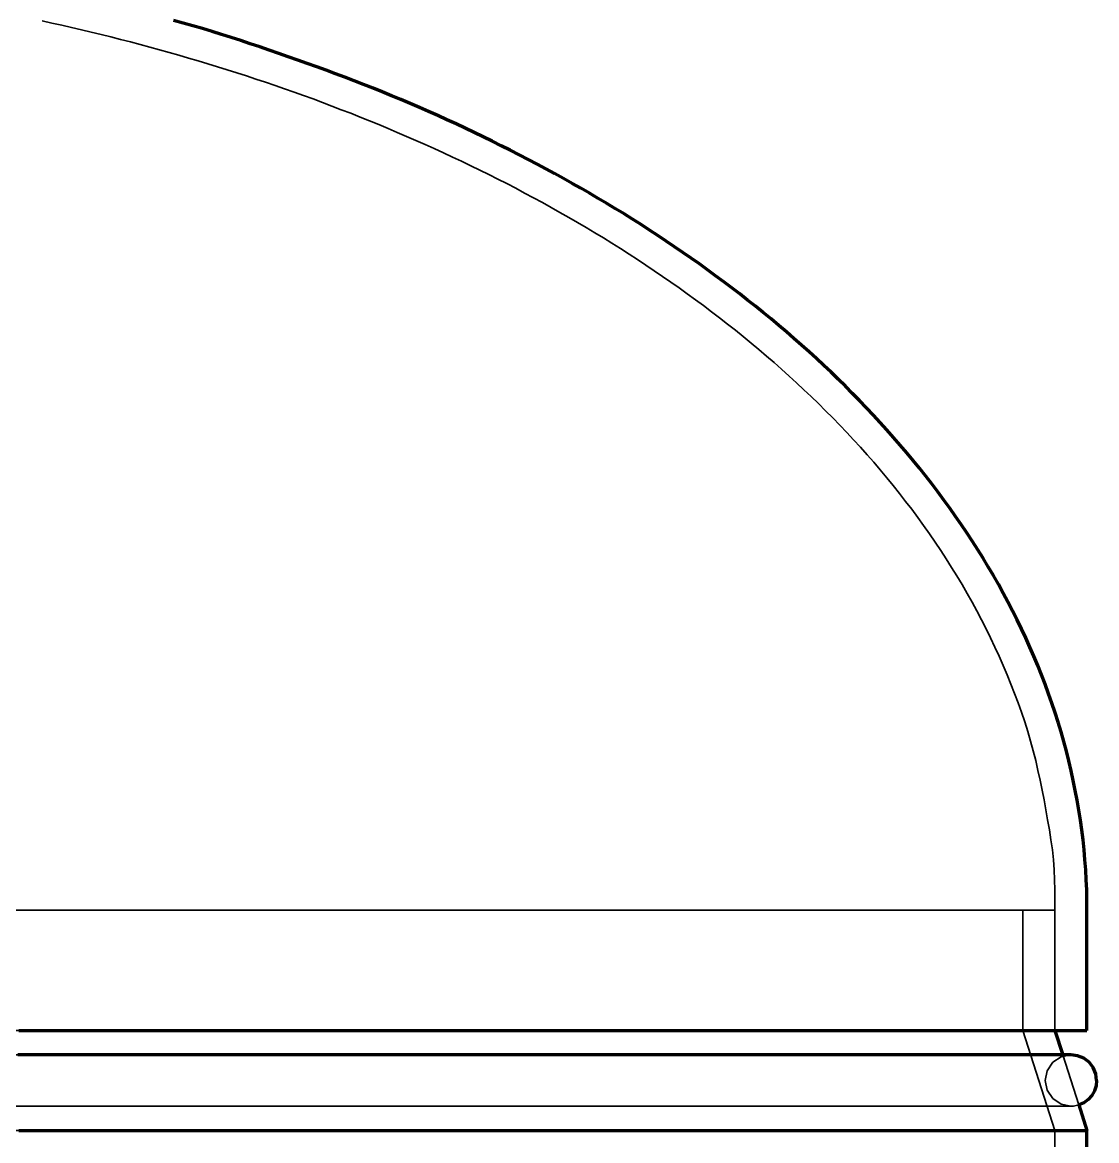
# Model space of a CAD drawing. Header units: millimetres. Extents: x 0 to 2382, y 0 to 420.
# Drawn here: x 328.62 to 355.39, y 311.36 to 339.25 of the extents above; entities that cross this region are included whole.
import ezdxf

# ---------------------------------------------------------------- set-up
doc = ezdxf.new("R2010")
doc.units = ezdxf.units.MM
doc.linetypes.add('IRAM-E-TRAZOS', pattern=[5, 4, -1])
doc.layers.add('01-VISIBLE', color=7, linetype='CONTINUOUS', lineweight=70)
doc.layers.add('02-OCULTA', color=4, linetype='IRAM-E-TRAZOS', lineweight=35)

msp = doc.modelspace()

# ---------------------------------------------------------------- linework, layer by layer
at = {"layer": '01-VISIBLE'}
for p, q in [((355.153, 314.114), (355.153, 317.114)), ((354.353, 314.114), (354.549, 313.504)), ((354.948, 312.255), (355.153, 311.614)), ((355.153, 311.114), (355.153, 311.614))]:
    msp.add_line(p, q, dxfattribs=at)
for points in [[(355.153, 317.114), (355.152, 317.365), (355.146, 317.615), (355.136, 317.865), (355.121, 318.115), (355.103, 318.365), (355.081, 318.614), (355.054, 318.863), (355.024, 319.111), (354.989, 319.359), (354.951, 319.606), (354.909, 319.853), (354.862, 320.099), (354.812, 320.344), (354.758, 320.589), (354.701, 320.832), (354.639, 321.075), (354.574, 321.317), (354.506, 321.557), (354.433, 321.797), (354.357, 322.035), (354.278, 322.273), (354.195, 322.509), (354.108, 322.744), (354.019, 322.977), (353.926, 323.21), (353.829, 323.441), (353.729, 323.67), (353.626, 323.898), (353.52, 324.125), (353.411, 324.35), (353.299, 324.574), (353.184, 324.796), (353.066, 325.017), (352.945, 325.236), (352.821, 325.453), (352.694, 325.669), (352.565, 325.884), (352.433, 326.096), (352.298, 326.307), (352.161, 326.517), (352.021, 326.724), (351.879, 326.93), (351.735, 327.135), (351.588, 327.337), (351.439, 327.538), (351.288, 327.738), (351.134, 327.935), (350.978, 328.131), (350.82, 328.325), (350.66, 328.518), (350.498, 328.709), (350.334, 328.898), (350.168, 329.085), (350, 329.271), (349.831, 329.455), (349.659, 329.637), (349.486, 329.817), (349.31, 329.996), (349.134, 330.173), (348.955, 330.349), (348.775, 330.522), (348.593, 330.694), (348.41, 330.865), (348.225, 331.034), (348.039, 331.201), (347.851, 331.366), (347.662, 331.53), (347.471, 331.692), (347.279, 331.852), (347.085, 332.011), (346.891, 332.169), (346.695, 332.324), (346.497, 332.478), (346.299, 332.631), (346.099, 332.781), (345.898, 332.931), (345.696, 333.078), (345.493, 333.225), (345.289, 333.369), (345.083, 333.512), (344.877, 333.654), (344.669, 333.793), (344.461, 333.932), (344.251, 334.069), (344.041, 334.204), (343.829, 334.338), (343.617, 334.471), (343.404, 334.601), (343.189, 334.731), (342.974, 334.859), (342.758, 334.985), (342.542, 335.11), (342.324, 335.234), (342.105, 335.356), (341.886, 335.477), (341.666, 335.596), (341.446, 335.714), (341.224, 335.831), (341.002, 335.946), (340.779, 336.06), (340.555, 336.172), (340.331, 336.284), (340.106, 336.393), (339.881, 336.502), (339.654, 336.609), (339.428, 336.715), (339.2, 336.819), (338.972, 336.922), (338.743, 337.024), (338.514, 337.124), (338.284, 337.223), (338.054, 337.321), (337.823, 337.417), (337.591, 337.512), (337.359, 337.605), (337.126, 337.697), (336.893, 337.788), (336.659, 337.878), (336.425, 337.966), (336.19, 338.053), (335.955, 338.139), (335.72, 338.224), (335.484, 338.308), (335.248, 338.391), (335.011, 338.473), (334.775, 338.554), (334.537, 338.634), (334.3, 338.714), (334.062, 338.792), (333.824, 338.869), (333.586, 338.945), (333.347, 339.019), (333.107, 339.091), (332.867, 339.161), (332.626, 339.23), (332.385, 339.296)], [(328.536, 314.114), (328.787, 314.114), (329.038, 314.114), (329.289, 314.114), (329.54, 314.114), (329.791, 314.114), (330.042, 314.114), (330.293, 314.114), (330.544, 314.114), (330.796, 314.114), (331.047, 314.114), (331.298, 314.114), (331.549, 314.114), (331.8, 314.114), (332.051, 314.114), (332.302, 314.114), (332.553, 314.114), (332.804, 314.114), (333.056, 314.114), (333.307, 314.114), (333.558, 314.114), (333.809, 314.114), (334.06, 314.114), (334.311, 314.114), (334.562, 314.114), (334.813, 314.114), (335.064, 314.114), (335.316, 314.114), (335.567, 314.114), (335.818, 314.114), (336.069, 314.114), (336.32, 314.114), (336.571, 314.114), (336.822, 314.114), (337.073, 314.114), (337.324, 314.114), (337.576, 314.114), (337.827, 314.114), (338.078, 314.114), (338.329, 314.114), (338.58, 314.114), (338.831, 314.114), (339.082, 314.114), (339.333, 314.114), (339.584, 314.114), (339.836, 314.114), (340.087, 314.114), (340.338, 314.114), (340.589, 314.114), (340.84, 314.114), (341.091, 314.114), (341.342, 314.114), (341.593, 314.114), (341.844, 314.114), (342.096, 314.114), (342.347, 314.114), (342.598, 314.114), (342.849, 314.114), (343.1, 314.114), (343.351, 314.114), (343.602, 314.114), (343.853, 314.114), (344.104, 314.114), (344.356, 314.114), (344.607, 314.114), (344.858, 314.114), (345.109, 314.114), (345.36, 314.114), (345.611, 314.114), (345.862, 314.114), (346.113, 314.114), (346.364, 314.114), (346.616, 314.114), (346.867, 314.114), (347.118, 314.114), (347.369, 314.114), (347.62, 314.114), (347.871, 314.114), (348.122, 314.114), (348.373, 314.114), (348.624, 314.114), (348.876, 314.114), (349.127, 314.114), (349.378, 314.114), (349.629, 314.114), (349.88, 314.114), (350.131, 314.114), (350.382, 314.114), (350.633, 314.114), (350.884, 314.114), (351.136, 314.114), (351.387, 314.114), (351.638, 314.114), (351.889, 314.114), (352.14, 314.114), (352.391, 314.114), (352.642, 314.114), (352.893, 314.114), (353.144, 314.114), (353.396, 314.114), (353.647, 314.114), (353.898, 314.114), (354.149, 314.114), (354.4, 314.114), (354.651, 314.114), (354.902, 314.114), (355.153, 314.114)], [(354.753, 313.504), (354.503, 313.504), (354.253, 313.504), (354.003, 313.504), (353.753, 313.504), (353.503, 313.504), (353.253, 313.504), (353.003, 313.504), (352.753, 313.504), (352.503, 313.504), (352.253, 313.504), (352.003, 313.504), (351.753, 313.504), (351.503, 313.504), (351.253, 313.504), (351.003, 313.504), (350.753, 313.504), (350.503, 313.504), (350.253, 313.504), (350.003, 313.504), (349.753, 313.504), (349.503, 313.504), (349.253, 313.504), (349.003, 313.504), (348.753, 313.504), (348.503, 313.504), (348.253, 313.504), (348.003, 313.504), (347.753, 313.504), (347.503, 313.504), (347.253, 313.504), (347.003, 313.504), (346.753, 313.504), (346.503, 313.504), (346.253, 313.504), (346.003, 313.504), (345.753, 313.504), (345.503, 313.504), (345.253, 313.504), (345.003, 313.504), (344.753, 313.504), (344.503, 313.504), (344.253, 313.504), (344.003, 313.504), (343.753, 313.504), (343.503, 313.504), (343.253, 313.504), (343.003, 313.504), (342.753, 313.504), (342.503, 313.504), (342.253, 313.504), (342.003, 313.504), (341.753, 313.504), (341.503, 313.504), (341.253, 313.504), (341.003, 313.504), (340.753, 313.504), (340.503, 313.504), (340.253, 313.504), (340.003, 313.504), (339.753, 313.504), (339.503, 313.504), (339.253, 313.504), (339.003, 313.504), (338.753, 313.504), (338.503, 313.504), (338.253, 313.504), (338.003, 313.504), (337.753, 313.504), (337.503, 313.504), (337.253, 313.504), (337.003, 313.504), (336.753, 313.504), (336.503, 313.504), (336.253, 313.504), (336.003, 313.504), (335.753, 313.504), (335.503, 313.504), (335.253, 313.504), (335.003, 313.504), (334.753, 313.504), (334.503, 313.504), (334.253, 313.504), (334.003, 313.504), (333.753, 313.504), (333.503, 313.504), (333.253, 313.504), (333.003, 313.504), (332.753, 313.504), (332.503, 313.504), (332.253, 313.504), (332.003, 313.504), (331.753, 313.504), (331.503, 313.504), (331.253, 313.504), (331.003, 313.504), (330.753, 313.504), (330.503, 313.504), (330.253, 313.504), (330.003, 313.504), (329.753, 313.504), (329.503, 313.504), (329.253, 313.504), (329.003, 313.504), (328.753, 313.504), (328.503, 313.504)], [(355.393, 312.864), (355.372, 313.03), (355.308, 313.184), (355.206, 313.317), (355.073, 313.419), (354.919, 313.483), (354.753, 313.504)], [(355.393, 312.864), (355.379, 312.731), (355.338, 312.603), (355.27, 312.487), (355.18, 312.388), (355.071, 312.309), (354.948, 312.255)], [(328.536, 311.614), (328.787, 311.614), (329.038, 311.614), (329.289, 311.614), (329.54, 311.614), (329.791, 311.614), (330.042, 311.614), (330.293, 311.614), (330.544, 311.614), (330.796, 311.614), (331.047, 311.614), (331.298, 311.614), (331.549, 311.614), (331.8, 311.614), (332.051, 311.614), (332.302, 311.614), (332.553, 311.614), (332.804, 311.614), (333.056, 311.614), (333.307, 311.614), (333.558, 311.614), (333.809, 311.614), (334.06, 311.614), (334.311, 311.614), (334.562, 311.614), (334.813, 311.614), (335.064, 311.614), (335.316, 311.614), (335.567, 311.614), (335.818, 311.614), (336.069, 311.614), (336.32, 311.614), (336.571, 311.614), (336.822, 311.614), (337.073, 311.614), (337.324, 311.614), (337.576, 311.614), (337.827, 311.614), (338.078, 311.614), (338.329, 311.614), (338.58, 311.614), (338.831, 311.614), (339.082, 311.614), (339.333, 311.614), (339.584, 311.614), (339.836, 311.614), (340.087, 311.614), (340.338, 311.614), (340.589, 311.614), (340.84, 311.614), (341.091, 311.614), (341.342, 311.614), (341.593, 311.614), (341.844, 311.614), (342.096, 311.614), (342.347, 311.614), (342.598, 311.614), (342.849, 311.614), (343.1, 311.614), (343.351, 311.614), (343.602, 311.614), (343.853, 311.614), (344.104, 311.614), (344.356, 311.614), (344.607, 311.614), (344.858, 311.614), (345.109, 311.614), (345.36, 311.614), (345.611, 311.614), (345.862, 311.614), (346.113, 311.614), (346.364, 311.614), (346.616, 311.614), (346.867, 311.614), (347.118, 311.614), (347.369, 311.614), (347.62, 311.614), (347.871, 311.614), (348.122, 311.614), (348.373, 311.614), (348.624, 311.614), (348.876, 311.614), (349.127, 311.614), (349.378, 311.614), (349.629, 311.614), (349.88, 311.614), (350.131, 311.614), (350.382, 311.614), (350.633, 311.614), (350.884, 311.614), (351.136, 311.614), (351.387, 311.614), (351.638, 311.614), (351.889, 311.614), (352.14, 311.614), (352.391, 311.614), (352.642, 311.614), (352.893, 311.614), (353.144, 311.614), (353.396, 311.614), (353.647, 311.614), (353.898, 311.614), (354.149, 311.614), (354.4, 311.614), (354.651, 311.614), (354.902, 311.614), (355.153, 311.614)]]:
    msp.add_lwpolyline(points, dxfattribs=at)
at = {"layer": '02-OCULTA'}
for p, q in [((353.553, 314.114), (353.553, 317.114)), ((354.353, 314.114), (354.353, 317.114)), ((354.353, 317.114), (354.353, 314.114)), ((353.553, 314.114), (354.353, 311.614)), ((354.549, 313.504), (354.948, 312.255)), ((354.353, 153.471), (354.353, 311.614))]:
    msp.add_line(p, q, dxfattribs=at)
for points in [[(329.112, 339.284), (329.357, 339.23), (329.602, 339.175), (329.847, 339.119), (330.092, 339.062), (330.336, 339.004), (330.58, 338.945), (330.824, 338.884), (331.067, 338.823), (331.311, 338.76), (331.553, 338.696), (331.796, 338.63), (332.038, 338.564), (332.28, 338.496), (332.522, 338.428), (332.763, 338.358), (333.004, 338.287), (333.244, 338.214), (333.484, 338.141), (333.724, 338.066), (333.963, 337.99), (334.202, 337.912), (334.441, 337.834), (334.679, 337.754), (334.917, 337.673), (335.154, 337.591), (335.391, 337.508), (335.628, 337.423), (335.864, 337.337), (336.099, 337.25), (336.334, 337.161), (336.569, 337.071), (336.803, 336.98), (337.036, 336.888), (337.269, 336.794), (337.502, 336.699), (337.734, 336.602), (337.965, 336.505), (338.196, 336.406), (338.426, 336.305), (338.656, 336.203), (338.885, 336.1), (339.113, 335.996), (339.341, 335.89), (339.568, 335.783), (339.794, 335.674), (340.02, 335.564), (340.245, 335.453), (340.47, 335.34), (340.693, 335.226), (340.916, 335.11), (341.138, 334.993), (341.36, 334.874), (341.58, 334.754), (341.8, 334.633), (342.019, 334.51), (342.237, 334.385), (342.455, 334.259), (342.671, 334.132), (342.887, 334.002), (343.101, 333.872), (343.315, 333.74), (343.527, 333.606), (343.739, 333.471), (343.95, 333.334), (344.159, 333.196), (344.368, 333.056), (344.576, 332.915), (344.782, 332.772), (344.987, 332.627), (345.192, 332.481), (345.395, 332.333), (345.596, 332.184), (345.797, 332.032), (345.996, 331.88), (346.195, 331.725), (346.391, 331.569), (346.587, 331.411), (346.781, 331.252), (346.974, 331.091), (347.165, 330.928), (347.355, 330.764), (347.543, 330.598), (347.73, 330.43), (347.915, 330.26), (348.099, 330.089), (348.281, 329.916), (348.461, 329.741), (348.64, 329.564), (348.816, 329.386), (348.991, 329.206), (349.164, 329.024), (349.336, 328.84), (349.505, 328.654), (349.672, 328.467), (349.837, 328.278), (350.001, 328.087), (350.162, 327.894), (350.321, 327.7), (350.477, 327.503), (350.632, 327.305), (350.784, 327.106), (350.934, 326.904), (351.081, 326.701), (351.226, 326.496), (351.369, 326.289), (351.509, 326.08), (351.646, 325.87), (351.78, 325.658), (351.912, 325.444), (352.041, 325.228), (352.167, 325.011), (352.29, 324.792), (352.409, 324.571), (352.526, 324.348), (352.639, 324.124), (352.749, 323.899), (352.857, 323.672), (352.961, 323.443), (353.063, 323.214), (353.162, 322.983), (353.257, 322.75), (353.349, 322.517), (353.437, 322.281), (353.522, 322.045), (353.602, 321.807), (353.677, 321.567), (353.748, 321.326), (353.814, 321.084), (353.875, 320.84), (353.932, 320.596), (353.986, 320.35), (354.037, 320.104), (354.084, 319.858), (354.129, 319.611), (354.173, 319.363), (354.216, 319.116), (354.255, 318.868), (354.29, 318.619), (354.316, 318.369), (354.333, 318.119), (354.344, 317.868), (354.349, 317.617), (354.353, 317.366), (354.353, 317.114)], [(353.553, 317.114), (353.302, 317.114), (353.051, 317.114), (352.8, 317.114), (352.549, 317.114), (352.298, 317.114), (352.047, 317.114), (351.796, 317.114), (351.545, 317.114), (351.294, 317.114), (351.043, 317.114), (350.792, 317.114), (350.541, 317.114), (350.29, 317.114), (350.039, 317.114), (349.788, 317.114), (349.537, 317.114), (349.286, 317.114), (349.035, 317.114), (348.784, 317.114), (348.533, 317.114), (348.282, 317.114), (348.031, 317.114), (347.78, 317.114), (347.529, 317.114), (347.278, 317.114), (347.027, 317.114), (346.776, 317.114), (346.525, 317.114), (346.274, 317.114), (346.023, 317.114), (345.771, 317.114), (345.52, 317.114), (345.269, 317.114), (345.018, 317.114), (344.767, 317.114), (344.516, 317.114), (344.265, 317.114), (344.014, 317.114), (343.763, 317.114), (343.512, 317.114), (343.261, 317.114), (343.01, 317.114), (342.759, 317.114), (342.508, 317.114), (342.257, 317.114), (342.006, 317.114), (341.755, 317.114), (341.504, 317.114), (341.253, 317.114), (341.002, 317.114), (340.751, 317.114), (340.5, 317.114), (340.249, 317.114), (339.998, 317.114), (339.747, 317.114), (339.496, 317.114), (339.245, 317.114), (338.994, 317.114), (338.743, 317.114), (338.492, 317.114), (338.241, 317.114), (337.99, 317.114), (337.739, 317.114), (337.488, 317.114), (337.237, 317.114), (336.986, 317.114), (336.734, 317.114), (336.483, 317.114), (336.232, 317.114), (335.981, 317.114), (335.73, 317.114), (335.479, 317.114), (335.228, 317.114), (334.977, 317.114), (334.726, 317.114), (334.475, 317.114), (334.224, 317.114), (333.973, 317.114), (333.722, 317.114), (333.471, 317.114), (333.22, 317.114), (332.969, 317.114), (332.718, 317.114), (332.467, 317.114), (332.216, 317.114), (331.965, 317.114), (331.714, 317.114), (331.463, 317.114), (331.212, 317.114), (330.961, 317.114), (330.71, 317.114), (330.459, 317.114), (330.208, 317.114), (329.957, 317.114), (329.706, 317.114), (329.455, 317.114), (329.204, 317.114), (328.953, 317.114), (328.702, 317.114), (328.451, 317.114)], [(354.353, 317.114), (354.102, 317.114), (353.851, 317.114), (353.599, 317.114), (353.348, 317.114), (353.097, 317.114), (352.845, 317.114), (352.594, 317.114), (352.343, 317.114), (352.091, 317.114), (351.84, 317.114), (351.589, 317.114), (351.337, 317.114), (351.086, 317.114), (350.835, 317.114), (350.583, 317.114), (350.332, 317.114), (350.081, 317.114), (349.829, 317.114), (349.578, 317.114), (349.326, 317.114), (349.075, 317.114), (348.824, 317.114), (348.572, 317.114), (348.321, 317.114), (348.07, 317.114), (347.818, 317.114), (347.567, 317.114), (347.316, 317.114), (347.064, 317.114), (346.813, 317.114), (346.562, 317.114), (346.31, 317.114), (346.059, 317.114), (345.808, 317.114), (345.556, 317.114), (345.305, 317.114), (345.054, 317.114), (344.802, 317.114), (344.551, 317.114), (344.3, 317.114), (344.048, 317.114), (343.797, 317.114), (343.546, 317.114), (343.294, 317.114), (343.043, 317.114), (342.792, 317.114), (342.54, 317.114), (342.289, 317.114), (342.038, 317.114), (341.786, 317.114), (341.535, 317.114), (341.284, 317.114), (341.032, 317.114), (340.781, 317.114), (340.53, 317.114), (340.278, 317.114), (340.027, 317.114), (339.775, 317.114), (339.524, 317.114), (339.273, 317.114), (339.021, 317.114), (338.77, 317.114), (338.519, 317.114), (338.267, 317.114), (338.016, 317.114), (337.765, 317.114), (337.513, 317.114), (337.262, 317.114), (337.011, 317.114), (336.759, 317.114), (336.508, 317.114), (336.257, 317.114), (336.005, 317.114), (335.754, 317.114), (335.503, 317.114), (335.251, 317.114), (335, 317.114), (334.749, 317.114), (334.497, 317.114), (334.246, 317.114), (333.995, 317.114), (333.743, 317.114), (333.492, 317.114), (333.241, 317.114), (332.989, 317.114), (332.738, 317.114), (332.487, 317.114), (332.235, 317.114), (331.984, 317.114), (331.733, 317.114), (331.481, 317.114), (331.23, 317.114), (330.979, 317.114), (330.727, 317.114), (330.476, 317.114), (330.224, 317.114), (329.973, 317.114), (329.722, 317.114), (329.47, 317.114), (329.219, 317.114), (328.968, 317.114), (328.716, 317.114), (328.465, 317.114)], [(328.536, 317.114), (328.786, 317.114), (329.037, 317.114), (329.287, 317.114), (329.537, 317.114), (329.787, 317.114), (330.037, 317.114), (330.287, 317.114), (330.538, 317.114), (330.788, 317.114), (331.038, 317.114), (331.288, 317.114), (331.538, 317.114), (331.788, 317.114), (332.039, 317.114), (332.289, 317.114), (332.539, 317.114), (332.789, 317.114), (333.039, 317.114), (333.29, 317.114), (333.54, 317.114), (333.79, 317.114), (334.04, 317.114), (334.29, 317.114), (334.54, 317.114), (334.791, 317.114), (335.041, 317.114), (335.291, 317.114), (335.541, 317.114), (335.791, 317.114), (336.041, 317.114), (336.292, 317.114), (336.542, 317.114), (336.792, 317.114), (337.042, 317.114), (337.292, 317.114), (337.542, 317.114), (337.793, 317.114), (338.043, 317.114), (338.293, 317.114), (338.543, 317.114), (338.793, 317.114), (339.043, 317.114), (339.294, 317.114), (339.544, 317.114), (339.794, 317.114), (340.044, 317.114), (340.294, 317.114), (340.544, 317.114), (340.795, 317.114), (341.045, 317.114), (341.295, 317.114), (341.545, 317.114), (341.795, 317.114), (342.045, 317.114), (342.296, 317.114), (342.546, 317.114), (342.796, 317.114), (343.046, 317.114), (343.296, 317.114), (343.547, 317.114), (343.797, 317.114), (344.047, 317.114), (344.297, 317.114), (344.547, 317.114), (344.797, 317.114), (345.048, 317.114), (345.298, 317.114), (345.548, 317.114), (345.798, 317.114), (346.048, 317.114), (346.298, 317.114), (346.549, 317.114), (346.799, 317.114), (347.049, 317.114), (347.299, 317.114), (347.549, 317.114), (347.799, 317.114), (348.05, 317.114), (348.3, 317.114), (348.55, 317.114), (348.8, 317.114), (349.05, 317.114), (349.3, 317.114), (349.551, 317.114), (349.801, 317.114), (350.051, 317.114), (350.301, 317.114), (350.551, 317.114), (350.801, 317.114), (351.052, 317.114), (351.302, 317.114), (351.552, 317.114), (351.802, 317.114), (352.052, 317.114), (352.302, 317.114), (352.553, 317.114), (352.803, 317.114), (353.053, 317.114), (353.303, 317.114), (353.553, 317.114)], [(328.552, 317.114), (328.802, 317.114), (329.053, 317.114), (329.303, 317.114), (329.554, 317.114), (329.804, 317.114), (330.055, 317.114), (330.305, 317.114), (330.556, 317.114), (330.806, 317.114), (331.057, 317.114), (331.307, 317.114), (331.558, 317.114), (331.808, 317.114), (332.059, 317.114), (332.309, 317.114), (332.56, 317.114), (332.81, 317.114), (333.061, 317.114), (333.311, 317.114), (333.562, 317.114), (333.812, 317.114), (334.063, 317.114), (334.313, 317.114), (334.564, 317.114), (334.814, 317.114), (335.065, 317.114), (335.315, 317.114), (335.566, 317.114), (335.816, 317.114), (336.067, 317.114), (336.317, 317.114), (336.568, 317.114), (336.818, 317.114), (337.069, 317.114), (337.319, 317.114), (337.57, 317.114), (337.82, 317.114), (338.071, 317.114), (338.321, 317.114), (338.572, 317.114), (338.822, 317.114), (339.073, 317.114), (339.323, 317.114), (339.574, 317.114), (339.824, 317.114), (340.075, 317.114), (340.325, 317.114), (340.576, 317.114), (340.826, 317.114), (341.077, 317.114), (341.327, 317.114), (341.578, 317.114), (341.828, 317.114), (342.079, 317.114), (342.329, 317.114), (342.58, 317.114), (342.83, 317.114), (343.081, 317.114), (343.331, 317.114), (343.582, 317.114), (343.832, 317.114), (344.083, 317.114), (344.333, 317.114), (344.584, 317.114), (344.834, 317.114), (345.085, 317.114), (345.335, 317.114), (345.586, 317.114), (345.836, 317.114), (346.087, 317.114), (346.337, 317.114), (346.588, 317.114), (346.838, 317.114), (347.089, 317.114), (347.339, 317.114), (347.59, 317.114), (347.84, 317.114), (348.091, 317.114), (348.341, 317.114), (348.592, 317.114), (348.842, 317.114), (349.093, 317.114), (349.343, 317.114), (349.594, 317.114), (349.844, 317.114), (350.095, 317.114), (350.345, 317.114), (350.596, 317.114), (350.846, 317.114), (351.097, 317.114), (351.347, 317.114), (351.598, 317.114), (351.848, 317.114), (352.099, 317.114), (352.349, 317.114), (352.6, 317.114), (352.85, 317.114), (353.101, 317.114), (353.351, 317.114), (353.602, 317.114), (353.852, 317.114), (354.103, 317.114), (354.353, 317.114)], [(353.553, 314.114), (353.302, 314.114), (353.051, 314.114), (352.8, 314.114), (352.549, 314.114), (352.298, 314.114), (352.047, 314.114), (351.796, 314.114), (351.545, 314.114), (351.294, 314.114), (351.043, 314.114), (350.792, 314.114), (350.541, 314.114), (350.29, 314.114), (350.039, 314.114), (349.788, 314.114), (349.537, 314.114), (349.286, 314.114), (349.035, 314.114), (348.784, 314.114), (348.533, 314.114), (348.282, 314.114), (348.031, 314.114), (347.78, 314.114), (347.529, 314.114), (347.278, 314.114), (347.027, 314.114), (346.776, 314.114), (346.525, 314.114), (346.274, 314.114), (346.023, 314.114), (345.771, 314.114), (345.52, 314.114), (345.269, 314.114), (345.018, 314.114), (344.767, 314.114), (344.516, 314.114), (344.265, 314.114), (344.014, 314.114), (343.763, 314.114), (343.512, 314.114), (343.261, 314.114), (343.01, 314.114), (342.759, 314.114), (342.508, 314.114), (342.257, 314.114), (342.006, 314.114), (341.755, 314.114), (341.504, 314.114), (341.253, 314.114), (341.002, 314.114), (340.751, 314.114), (340.5, 314.114), (340.249, 314.114), (339.998, 314.114), (339.747, 314.114), (339.496, 314.114), (339.245, 314.114), (338.994, 314.114), (338.743, 314.114), (338.492, 314.114), (338.241, 314.114), (337.99, 314.114), (337.739, 314.114), (337.488, 314.114), (337.237, 314.114), (336.986, 314.114), (336.734, 314.114), (336.483, 314.114), (336.232, 314.114), (335.981, 314.114), (335.73, 314.114), (335.479, 314.114), (335.228, 314.114), (334.977, 314.114), (334.726, 314.114), (334.475, 314.114), (334.224, 314.114), (333.973, 314.114), (333.722, 314.114), (333.471, 314.114), (333.22, 314.114), (332.969, 314.114), (332.718, 314.114), (332.467, 314.114), (332.216, 314.114), (331.965, 314.114), (331.714, 314.114), (331.463, 314.114), (331.212, 314.114), (330.961, 314.114), (330.71, 314.114), (330.459, 314.114), (330.208, 314.114), (329.957, 314.114), (329.706, 314.114), (329.455, 314.114), (329.204, 314.114), (328.953, 314.114), (328.702, 314.114), (328.451, 314.114)], [(354.353, 314.114), (354.102, 314.114), (353.851, 314.114), (353.599, 314.114), (353.348, 314.114), (353.097, 314.114), (352.845, 314.114), (352.594, 314.114), (352.343, 314.114), (352.091, 314.114), (351.84, 314.114), (351.589, 314.114), (351.337, 314.114), (351.086, 314.114), (350.835, 314.114), (350.583, 314.114), (350.332, 314.114), (350.081, 314.114), (349.829, 314.114), (349.578, 314.114), (349.326, 314.114), (349.075, 314.114), (348.824, 314.114), (348.572, 314.114), (348.321, 314.114), (348.07, 314.114), (347.818, 314.114), (347.567, 314.114), (347.316, 314.114), (347.064, 314.114), (346.813, 314.114), (346.562, 314.114), (346.31, 314.114), (346.059, 314.114), (345.808, 314.114), (345.556, 314.114), (345.305, 314.114), (345.054, 314.114), (344.802, 314.114), (344.551, 314.114), (344.3, 314.114), (344.048, 314.114), (343.797, 314.114), (343.546, 314.114), (343.294, 314.114), (343.043, 314.114), (342.792, 314.114), (342.54, 314.114), (342.289, 314.114), (342.038, 314.114), (341.786, 314.114), (341.535, 314.114), (341.284, 314.114), (341.032, 314.114), (340.781, 314.114), (340.53, 314.114), (340.278, 314.114), (340.027, 314.114), (339.775, 314.114), (339.524, 314.114), (339.273, 314.114), (339.021, 314.114), (338.77, 314.114), (338.519, 314.114), (338.267, 314.114), (338.016, 314.114), (337.765, 314.114), (337.513, 314.114), (337.262, 314.114), (337.011, 314.114), (336.759, 314.114), (336.508, 314.114), (336.257, 314.114), (336.005, 314.114), (335.754, 314.114), (335.503, 314.114), (335.251, 314.114), (335, 314.114), (334.749, 314.114), (334.497, 314.114), (334.246, 314.114), (333.995, 314.114), (333.743, 314.114), (333.492, 314.114), (333.241, 314.114), (332.989, 314.114), (332.738, 314.114), (332.487, 314.114), (332.235, 314.114), (331.984, 314.114), (331.733, 314.114), (331.481, 314.114), (331.23, 314.114), (330.979, 314.114), (330.727, 314.114), (330.476, 314.114), (330.224, 314.114), (329.973, 314.114), (329.722, 314.114), (329.47, 314.114), (329.219, 314.114), (328.968, 314.114), (328.716, 314.114), (328.465, 314.114)], [(354.353, 314.114), (354.102, 314.114), (353.851, 314.114), (353.599, 314.114), (353.348, 314.114), (353.097, 314.114), (352.845, 314.114), (352.594, 314.114), (352.343, 314.114), (352.091, 314.114), (351.84, 314.114), (351.589, 314.114), (351.337, 314.114), (351.086, 314.114), (350.835, 314.114), (350.583, 314.114), (350.332, 314.114), (350.081, 314.114), (349.829, 314.114), (349.578, 314.114), (349.326, 314.114), (349.075, 314.114), (348.824, 314.114), (348.572, 314.114), (348.321, 314.114), (348.07, 314.114), (347.818, 314.114), (347.567, 314.114), (347.316, 314.114), (347.064, 314.114), (346.813, 314.114), (346.562, 314.114), (346.31, 314.114), (346.059, 314.114), (345.808, 314.114), (345.556, 314.114), (345.305, 314.114), (345.054, 314.114), (344.802, 314.114), (344.551, 314.114), (344.3, 314.114), (344.048, 314.114), (343.797, 314.114), (343.546, 314.114), (343.294, 314.114), (343.043, 314.114), (342.792, 314.114), (342.54, 314.114), (342.289, 314.114), (342.038, 314.114), (341.786, 314.114), (341.535, 314.114), (341.284, 314.114), (341.032, 314.114), (340.781, 314.114), (340.53, 314.114), (340.278, 314.114), (340.027, 314.114), (339.775, 314.114), (339.524, 314.114), (339.273, 314.114), (339.021, 314.114), (338.77, 314.114), (338.519, 314.114), (338.267, 314.114), (338.016, 314.114), (337.765, 314.114), (337.513, 314.114), (337.262, 314.114), (337.011, 314.114), (336.759, 314.114), (336.508, 314.114), (336.257, 314.114), (336.005, 314.114), (335.754, 314.114), (335.503, 314.114), (335.251, 314.114), (335, 314.114), (334.749, 314.114), (334.497, 314.114), (334.246, 314.114), (333.995, 314.114), (333.743, 314.114), (333.492, 314.114), (333.241, 314.114), (332.989, 314.114), (332.738, 314.114), (332.487, 314.114), (332.235, 314.114), (331.984, 314.114), (331.733, 314.114), (331.481, 314.114), (331.23, 314.114), (330.979, 314.114), (330.727, 314.114), (330.476, 314.114), (330.224, 314.114), (329.973, 314.114), (329.722, 314.114), (329.47, 314.114), (329.219, 314.114), (328.968, 314.114), (328.716, 314.114), (328.465, 314.114)], [(355.153, 314.114), (354.902, 314.114), (354.65, 314.114), (354.398, 314.114), (354.147, 314.114), (353.895, 314.114), (353.643, 314.114), (353.392, 314.114), (353.14, 314.114), (352.889, 314.114), (352.637, 314.114), (352.385, 314.114), (352.134, 314.114), (351.882, 314.114), (351.63, 314.114), (351.379, 314.114), (351.127, 314.114), (350.875, 314.114), (350.624, 314.114), (350.372, 314.114), (350.12, 314.114), (349.869, 314.114), (349.617, 314.114), (349.366, 314.114), (349.114, 314.114), (348.862, 314.114), (348.611, 314.114), (348.359, 314.114), (348.107, 314.114), (347.856, 314.114), (347.604, 314.114), (347.352, 314.114), (347.101, 314.114), (346.849, 314.114), (346.597, 314.114), (346.346, 314.114), (346.094, 314.114), (345.842, 314.114), (345.591, 314.114), (345.339, 314.114), (345.088, 314.114), (344.836, 314.114), (344.584, 314.114), (344.333, 314.114), (344.081, 314.114), (343.829, 314.114), (343.578, 314.114), (343.326, 314.114), (343.074, 314.114), (342.823, 314.114), (342.571, 314.114), (342.319, 314.114), (342.068, 314.114), (341.816, 314.114), (341.565, 314.114), (341.313, 314.114), (341.061, 314.114), (340.81, 314.114), (340.558, 314.114), (340.306, 314.114), (340.055, 314.114), (339.803, 314.114), (339.551, 314.114), (339.3, 314.114), (339.048, 314.114), (338.796, 314.114), (338.545, 314.114), (338.293, 314.114), (338.041, 314.114), (337.79, 314.114), (337.538, 314.114), (337.287, 314.114), (337.035, 314.114), (336.783, 314.114), (336.532, 314.114), (336.28, 314.114), (336.028, 314.114), (335.777, 314.114), (335.525, 314.114), (335.273, 314.114), (335.022, 314.114), (334.77, 314.114), (334.518, 314.114), (334.267, 314.114), (334.015, 314.114), (333.764, 314.114), (333.512, 314.114), (333.26, 314.114), (333.009, 314.114), (332.757, 314.114), (332.505, 314.114), (332.254, 314.114), (332.002, 314.114), (331.75, 314.114), (331.499, 314.114), (331.247, 314.114), (330.995, 314.114), (330.744, 314.114), (330.492, 314.114), (330.241, 314.114), (329.989, 314.114), (329.737, 314.114), (329.486, 314.114), (329.234, 314.114), (328.982, 314.114), (328.731, 314.114), (328.479, 314.114)], [(328.536, 314.114), (328.786, 314.114), (329.037, 314.114), (329.287, 314.114), (329.537, 314.114), (329.787, 314.114), (330.037, 314.114), (330.287, 314.114), (330.538, 314.114), (330.788, 314.114), (331.038, 314.114), (331.288, 314.114), (331.538, 314.114), (331.788, 314.114), (332.039, 314.114), (332.289, 314.114), (332.539, 314.114), (332.789, 314.114), (333.039, 314.114), (333.29, 314.114), (333.54, 314.114), (333.79, 314.114), (334.04, 314.114), (334.29, 314.114), (334.54, 314.114), (334.791, 314.114), (335.041, 314.114), (335.291, 314.114), (335.541, 314.114), (335.791, 314.114), (336.041, 314.114), (336.292, 314.114), (336.542, 314.114), (336.792, 314.114), (337.042, 314.114), (337.292, 314.114), (337.542, 314.114), (337.793, 314.114), (338.043, 314.114), (338.293, 314.114), (338.543, 314.114), (338.793, 314.114), (339.043, 314.114), (339.294, 314.114), (339.544, 314.114), (339.794, 314.114), (340.044, 314.114), (340.294, 314.114), (340.544, 314.114), (340.795, 314.114), (341.045, 314.114), (341.295, 314.114), (341.545, 314.114), (341.795, 314.114), (342.045, 314.114), (342.296, 314.114), (342.546, 314.114), (342.796, 314.114), (343.046, 314.114), (343.296, 314.114), (343.547, 314.114), (343.797, 314.114), (344.047, 314.114), (344.297, 314.114), (344.547, 314.114), (344.797, 314.114), (345.048, 314.114), (345.298, 314.114), (345.548, 314.114), (345.798, 314.114), (346.048, 314.114), (346.298, 314.114), (346.549, 314.114), (346.799, 314.114), (347.049, 314.114), (347.299, 314.114), (347.549, 314.114), (347.799, 314.114), (348.05, 314.114), (348.3, 314.114), (348.55, 314.114), (348.8, 314.114), (349.05, 314.114), (349.3, 314.114), (349.551, 314.114), (349.801, 314.114), (350.051, 314.114), (350.301, 314.114), (350.551, 314.114), (350.801, 314.114), (351.052, 314.114), (351.302, 314.114), (351.552, 314.114), (351.802, 314.114), (352.052, 314.114), (352.302, 314.114), (352.553, 314.114), (352.803, 314.114), (353.053, 314.114), (353.303, 314.114), (353.553, 314.114)], [(328.552, 314.114), (328.802, 314.114), (329.053, 314.114), (329.303, 314.114), (329.554, 314.114), (329.804, 314.114), (330.055, 314.114), (330.305, 314.114), (330.556, 314.114), (330.806, 314.114), (331.057, 314.114), (331.307, 314.114), (331.558, 314.114), (331.808, 314.114), (332.059, 314.114), (332.309, 314.114), (332.56, 314.114), (332.81, 314.114), (333.061, 314.114), (333.311, 314.114), (333.562, 314.114), (333.812, 314.114), (334.063, 314.114), (334.313, 314.114), (334.564, 314.114), (334.814, 314.114), (335.065, 314.114), (335.315, 314.114), (335.566, 314.114), (335.816, 314.114), (336.067, 314.114), (336.317, 314.114), (336.568, 314.114), (336.818, 314.114), (337.069, 314.114), (337.319, 314.114), (337.57, 314.114), (337.82, 314.114), (338.071, 314.114), (338.321, 314.114), (338.572, 314.114), (338.822, 314.114), (339.073, 314.114), (339.323, 314.114), (339.574, 314.114), (339.824, 314.114), (340.075, 314.114), (340.325, 314.114), (340.576, 314.114), (340.826, 314.114), (341.077, 314.114), (341.327, 314.114), (341.578, 314.114), (341.828, 314.114), (342.079, 314.114), (342.329, 314.114), (342.58, 314.114), (342.83, 314.114), (343.081, 314.114), (343.331, 314.114), (343.582, 314.114), (343.832, 314.114), (344.083, 314.114), (344.333, 314.114), (344.584, 314.114), (344.834, 314.114), (345.085, 314.114), (345.335, 314.114), (345.586, 314.114), (345.836, 314.114), (346.087, 314.114), (346.337, 314.114), (346.588, 314.114), (346.838, 314.114), (347.089, 314.114), (347.339, 314.114), (347.59, 314.114), (347.84, 314.114), (348.091, 314.114), (348.341, 314.114), (348.592, 314.114), (348.842, 314.114), (349.093, 314.114), (349.343, 314.114), (349.594, 314.114), (349.844, 314.114), (350.095, 314.114), (350.345, 314.114), (350.596, 314.114), (350.846, 314.114), (351.097, 314.114), (351.347, 314.114), (351.598, 314.114), (351.848, 314.114), (352.099, 314.114), (352.349, 314.114), (352.6, 314.114), (352.85, 314.114), (353.101, 314.114), (353.351, 314.114), (353.602, 314.114), (353.852, 314.114), (354.103, 314.114), (354.353, 314.114)], [(328.552, 314.114), (328.802, 314.114), (329.053, 314.114), (329.303, 314.114), (329.554, 314.114), (329.804, 314.114), (330.055, 314.114), (330.305, 314.114), (330.556, 314.114), (330.806, 314.114), (331.057, 314.114), (331.307, 314.114), (331.558, 314.114), (331.808, 314.114), (332.059, 314.114), (332.309, 314.114), (332.56, 314.114), (332.81, 314.114), (333.061, 314.114), (333.311, 314.114), (333.562, 314.114), (333.812, 314.114), (334.063, 314.114), (334.313, 314.114), (334.564, 314.114), (334.814, 314.114), (335.065, 314.114), (335.315, 314.114), (335.566, 314.114), (335.816, 314.114), (336.067, 314.114), (336.317, 314.114), (336.568, 314.114), (336.818, 314.114), (337.069, 314.114), (337.319, 314.114), (337.57, 314.114), (337.82, 314.114), (338.071, 314.114), (338.321, 314.114), (338.572, 314.114), (338.822, 314.114), (339.073, 314.114), (339.323, 314.114), (339.574, 314.114), (339.824, 314.114), (340.075, 314.114), (340.325, 314.114), (340.576, 314.114), (340.826, 314.114), (341.077, 314.114), (341.327, 314.114), (341.578, 314.114), (341.828, 314.114), (342.079, 314.114), (342.329, 314.114), (342.58, 314.114), (342.83, 314.114), (343.081, 314.114), (343.331, 314.114), (343.582, 314.114), (343.832, 314.114), (344.083, 314.114), (344.333, 314.114), (344.584, 314.114), (344.834, 314.114), (345.085, 314.114), (345.335, 314.114), (345.586, 314.114), (345.836, 314.114), (346.087, 314.114), (346.337, 314.114), (346.588, 314.114), (346.838, 314.114), (347.089, 314.114), (347.339, 314.114), (347.59, 314.114), (347.84, 314.114), (348.091, 314.114), (348.341, 314.114), (348.592, 314.114), (348.842, 314.114), (349.093, 314.114), (349.343, 314.114), (349.594, 314.114), (349.844, 314.114), (350.095, 314.114), (350.345, 314.114), (350.596, 314.114), (350.846, 314.114), (351.097, 314.114), (351.347, 314.114), (351.598, 314.114), (351.848, 314.114), (352.099, 314.114), (352.349, 314.114), (352.6, 314.114), (352.85, 314.114), (353.101, 314.114), (353.351, 314.114), (353.602, 314.114), (353.852, 314.114), (354.103, 314.114), (354.353, 314.114)], [(328.434, 313.504), (328.684, 313.504), (328.935, 313.504), (329.186, 313.504), (329.436, 313.504), (329.687, 313.504), (329.938, 313.504), (330.188, 313.504), (330.439, 313.504), (330.69, 313.504), (330.94, 313.504), (331.191, 313.504), (331.442, 313.504), (331.692, 313.504), (331.943, 313.504), (332.194, 313.504), (332.444, 313.504), (332.695, 313.504), (332.946, 313.504), (333.196, 313.504), (333.447, 313.504), (333.698, 313.504), (333.948, 313.504), (334.199, 313.504), (334.45, 313.504), (334.7, 313.504), (334.951, 313.504), (335.202, 313.504), (335.452, 313.504), (335.703, 313.504), (335.954, 313.504), (336.204, 313.504), (336.455, 313.504), (336.706, 313.504), (336.956, 313.504), (337.207, 313.504), (337.458, 313.504), (337.708, 313.504), (337.959, 313.504), (338.21, 313.504), (338.46, 313.504), (338.711, 313.504), (338.962, 313.504), (339.212, 313.504), (339.463, 313.504), (339.714, 313.504), (339.964, 313.504), (340.215, 313.504), (340.466, 313.504), (340.716, 313.504), (340.967, 313.504), (341.218, 313.504), (341.468, 313.504), (341.719, 313.504), (341.97, 313.504), (342.22, 313.504), (342.471, 313.504), (342.722, 313.504), (342.972, 313.504), (343.223, 313.504), (343.474, 313.504), (343.724, 313.504), (343.975, 313.504), (344.226, 313.504), (344.476, 313.504), (344.727, 313.504), (344.978, 313.504), (345.228, 313.504), (345.479, 313.504), (345.729, 313.504), (345.98, 313.504), (346.231, 313.504), (346.481, 313.504), (346.732, 313.504), (346.983, 313.504), (347.233, 313.504), (347.484, 313.504), (347.735, 313.504), (347.985, 313.504), (348.236, 313.504), (348.487, 313.504), (348.737, 313.504), (348.988, 313.504), (349.239, 313.504), (349.489, 313.504), (349.74, 313.504), (349.991, 313.504), (350.241, 313.504), (350.492, 313.504), (350.743, 313.504), (350.993, 313.504), (351.244, 313.504), (351.495, 313.504), (351.745, 313.504), (351.996, 313.504), (352.247, 313.504), (352.497, 313.504), (352.748, 313.504), (352.999, 313.504), (353.249, 313.504), (353.5, 313.504), (353.751, 313.504), (354.001, 313.504), (354.252, 313.504), (354.503, 313.504), (354.753, 313.504)], [(354.753, 312.224), (354.508, 312.273), (354.301, 312.412), (354.162, 312.62), (354.113, 312.864), (354.162, 313.109), (354.301, 313.317), (354.508, 313.456), (354.753, 313.504)], [(328.434, 312.224), (328.684, 312.224), (328.935, 312.224), (329.186, 312.224), (329.436, 312.224), (329.687, 312.224), (329.938, 312.224), (330.188, 312.224), (330.439, 312.224), (330.69, 312.224), (330.94, 312.224), (331.191, 312.224), (331.442, 312.224), (331.692, 312.224), (331.943, 312.224), (332.194, 312.224), (332.444, 312.224), (332.695, 312.224), (332.946, 312.224), (333.196, 312.224), (333.447, 312.224), (333.698, 312.224), (333.948, 312.224), (334.199, 312.224), (334.45, 312.224), (334.7, 312.224), (334.951, 312.224), (335.202, 312.224), (335.452, 312.224), (335.703, 312.224), (335.954, 312.224), (336.204, 312.224), (336.455, 312.224), (336.706, 312.224), (336.956, 312.224), (337.207, 312.224), (337.458, 312.224), (337.708, 312.224), (337.959, 312.224), (338.21, 312.224), (338.46, 312.224), (338.711, 312.224), (338.962, 312.224), (339.212, 312.224), (339.463, 312.224), (339.714, 312.224), (339.964, 312.224), (340.215, 312.224), (340.466, 312.224), (340.716, 312.224), (340.967, 312.224), (341.218, 312.224), (341.468, 312.224), (341.719, 312.224), (341.97, 312.224), (342.22, 312.224), (342.471, 312.224), (342.722, 312.224), (342.972, 312.224), (343.223, 312.224), (343.474, 312.224), (343.724, 312.224), (343.975, 312.224), (344.226, 312.224), (344.476, 312.224), (344.727, 312.224), (344.978, 312.224), (345.228, 312.224), (345.479, 312.224), (345.729, 312.224), (345.98, 312.224), (346.231, 312.224), (346.481, 312.224), (346.732, 312.224), (346.983, 312.224), (347.233, 312.224), (347.484, 312.224), (347.735, 312.224), (347.985, 312.224), (348.236, 312.224), (348.487, 312.224), (348.737, 312.224), (348.988, 312.224), (349.239, 312.224), (349.489, 312.224), (349.74, 312.224), (349.991, 312.224), (350.241, 312.224), (350.492, 312.224), (350.743, 312.224), (350.993, 312.224), (351.244, 312.224), (351.495, 312.224), (351.745, 312.224), (351.996, 312.224), (352.247, 312.224), (352.497, 312.224), (352.748, 312.224), (352.999, 312.224), (353.249, 312.224), (353.5, 312.224), (353.751, 312.224), (354.001, 312.224), (354.252, 312.224), (354.503, 312.224), (354.753, 312.224)], [(328.434, 312.224), (328.684, 312.224), (328.935, 312.224), (329.186, 312.224), (329.436, 312.224), (329.687, 312.224), (329.938, 312.224), (330.188, 312.224), (330.439, 312.224), (330.69, 312.224), (330.94, 312.224), (331.191, 312.224), (331.442, 312.224), (331.692, 312.224), (331.943, 312.224), (332.194, 312.224), (332.444, 312.224), (332.695, 312.224), (332.946, 312.224), (333.196, 312.224), (333.447, 312.224), (333.698, 312.224), (333.948, 312.224), (334.199, 312.224), (334.45, 312.224), (334.7, 312.224), (334.951, 312.224), (335.202, 312.224), (335.452, 312.224), (335.703, 312.224), (335.954, 312.224), (336.204, 312.224), (336.455, 312.224), (336.706, 312.224), (336.956, 312.224), (337.207, 312.224), (337.458, 312.224), (337.708, 312.224), (337.959, 312.224), (338.21, 312.224), (338.46, 312.224), (338.711, 312.224), (338.962, 312.224), (339.212, 312.224), (339.463, 312.224), (339.714, 312.224), (339.964, 312.224), (340.215, 312.224), (340.466, 312.224), (340.716, 312.224), (340.967, 312.224), (341.218, 312.224), (341.468, 312.224), (341.719, 312.224), (341.97, 312.224), (342.22, 312.224), (342.471, 312.224), (342.722, 312.224), (342.972, 312.224), (343.223, 312.224), (343.474, 312.224), (343.724, 312.224), (343.975, 312.224), (344.226, 312.224), (344.476, 312.224), (344.727, 312.224), (344.978, 312.224), (345.228, 312.224), (345.479, 312.224), (345.729, 312.224), (345.98, 312.224), (346.231, 312.224), (346.481, 312.224), (346.732, 312.224), (346.983, 312.224), (347.233, 312.224), (347.484, 312.224), (347.735, 312.224), (347.985, 312.224), (348.236, 312.224), (348.487, 312.224), (348.737, 312.224), (348.988, 312.224), (349.239, 312.224), (349.489, 312.224), (349.74, 312.224), (349.991, 312.224), (350.241, 312.224), (350.492, 312.224), (350.743, 312.224), (350.993, 312.224), (351.244, 312.224), (351.495, 312.224), (351.745, 312.224), (351.996, 312.224), (352.247, 312.224), (352.497, 312.224), (352.748, 312.224), (352.999, 312.224), (353.249, 312.224), (353.5, 312.224), (353.751, 312.224), (354.001, 312.224), (354.252, 312.224), (354.503, 312.224), (354.753, 312.224)], [(354.948, 312.255), (354.917, 312.246), (354.885, 312.238), (354.852, 312.232), (354.819, 312.228), (354.786, 312.225), (354.753, 312.224)], [(354.353, 311.614), (354.102, 311.614), (353.851, 311.614), (353.599, 311.614), (353.348, 311.614), (353.097, 311.614), (352.845, 311.614), (352.594, 311.614), (352.343, 311.614), (352.091, 311.614), (351.84, 311.614), (351.589, 311.614), (351.337, 311.614), (351.086, 311.614), (350.835, 311.614), (350.583, 311.614), (350.332, 311.614), (350.081, 311.614), (349.829, 311.614), (349.578, 311.614), (349.326, 311.614), (349.075, 311.614), (348.824, 311.614), (348.572, 311.614), (348.321, 311.614), (348.07, 311.614), (347.818, 311.614), (347.567, 311.614), (347.316, 311.614), (347.064, 311.614), (346.813, 311.614), (346.562, 311.614), (346.31, 311.614), (346.059, 311.614), (345.808, 311.614), (345.556, 311.614), (345.305, 311.614), (345.054, 311.614), (344.802, 311.614), (344.551, 311.614), (344.3, 311.614), (344.048, 311.614), (343.797, 311.614), (343.546, 311.614), (343.294, 311.614), (343.043, 311.614), (342.792, 311.614), (342.54, 311.614), (342.289, 311.614), (342.038, 311.614), (341.786, 311.614), (341.535, 311.614), (341.284, 311.614), (341.032, 311.614), (340.781, 311.614), (340.53, 311.614), (340.278, 311.614), (340.027, 311.614), (339.775, 311.614), (339.524, 311.614), (339.273, 311.614), (339.021, 311.614), (338.77, 311.614), (338.519, 311.614), (338.267, 311.614), (338.016, 311.614), (337.765, 311.614), (337.513, 311.614), (337.262, 311.614), (337.011, 311.614), (336.759, 311.614), (336.508, 311.614), (336.257, 311.614), (336.005, 311.614), (335.754, 311.614), (335.503, 311.614), (335.251, 311.614), (335, 311.614), (334.749, 311.614), (334.497, 311.614), (334.246, 311.614), (333.995, 311.614), (333.743, 311.614), (333.492, 311.614), (333.241, 311.614), (332.989, 311.614), (332.738, 311.614), (332.487, 311.614), (332.235, 311.614), (331.984, 311.614), (331.733, 311.614), (331.481, 311.614), (331.23, 311.614), (330.979, 311.614), (330.727, 311.614), (330.476, 311.614), (330.224, 311.614), (329.973, 311.614), (329.722, 311.614), (329.47, 311.614), (329.219, 311.614), (328.968, 311.614), (328.716, 311.614), (328.465, 311.614)], [(355.153, 311.614), (354.902, 311.614), (354.65, 311.614), (354.398, 311.614), (354.147, 311.614), (353.895, 311.614), (353.643, 311.614), (353.392, 311.614), (353.14, 311.614), (352.889, 311.614), (352.637, 311.614), (352.385, 311.614), (352.134, 311.614), (351.882, 311.614), (351.63, 311.614), (351.379, 311.614), (351.127, 311.614), (350.875, 311.614), (350.624, 311.614), (350.372, 311.614), (350.12, 311.614), (349.869, 311.614), (349.617, 311.614), (349.366, 311.614), (349.114, 311.614), (348.862, 311.614), (348.611, 311.614), (348.359, 311.614), (348.107, 311.614), (347.856, 311.614), (347.604, 311.614), (347.352, 311.614), (347.101, 311.614), (346.849, 311.614), (346.597, 311.614), (346.346, 311.614), (346.094, 311.614), (345.842, 311.614), (345.591, 311.614), (345.339, 311.614), (345.088, 311.614), (344.836, 311.614), (344.584, 311.614), (344.333, 311.614), (344.081, 311.614), (343.829, 311.614), (343.578, 311.614), (343.326, 311.614), (343.074, 311.614), (342.823, 311.614), (342.571, 311.614), (342.319, 311.614), (342.068, 311.614), (341.816, 311.614), (341.565, 311.614), (341.313, 311.614), (341.061, 311.614), (340.81, 311.614), (340.558, 311.614), (340.306, 311.614), (340.055, 311.614), (339.803, 311.614), (339.551, 311.614), (339.3, 311.614), (339.048, 311.614), (338.796, 311.614), (338.545, 311.614), (338.293, 311.614), (338.041, 311.614), (337.79, 311.614), (337.538, 311.614), (337.287, 311.614), (337.035, 311.614), (336.783, 311.614), (336.532, 311.614), (336.28, 311.614), (336.028, 311.614), (335.777, 311.614), (335.525, 311.614), (335.273, 311.614), (335.022, 311.614), (334.77, 311.614), (334.518, 311.614), (334.267, 311.614), (334.015, 311.614), (333.764, 311.614), (333.512, 311.614), (333.26, 311.614), (333.009, 311.614), (332.757, 311.614), (332.505, 311.614), (332.254, 311.614), (332.002, 311.614), (331.75, 311.614), (331.499, 311.614), (331.247, 311.614), (330.995, 311.614), (330.744, 311.614), (330.492, 311.614), (330.241, 311.614), (329.989, 311.614), (329.737, 311.614), (329.486, 311.614), (329.234, 311.614), (328.982, 311.614), (328.731, 311.614), (328.479, 311.614)], [(328.552, 311.614), (328.802, 311.614), (329.053, 311.614), (329.303, 311.614), (329.554, 311.614), (329.804, 311.614), (330.055, 311.614), (330.305, 311.614), (330.556, 311.614), (330.806, 311.614), (331.057, 311.614), (331.307, 311.614), (331.558, 311.614), (331.808, 311.614), (332.059, 311.614), (332.309, 311.614), (332.56, 311.614), (332.81, 311.614), (333.061, 311.614), (333.311, 311.614), (333.562, 311.614), (333.812, 311.614), (334.063, 311.614), (334.313, 311.614), (334.564, 311.614), (334.814, 311.614), (335.065, 311.614), (335.315, 311.614), (335.566, 311.614), (335.816, 311.614), (336.067, 311.614), (336.317, 311.614), (336.568, 311.614), (336.818, 311.614), (337.069, 311.614), (337.319, 311.614), (337.57, 311.614), (337.82, 311.614), (338.071, 311.614), (338.321, 311.614), (338.572, 311.614), (338.822, 311.614), (339.073, 311.614), (339.323, 311.614), (339.574, 311.614), (339.824, 311.614), (340.075, 311.614), (340.325, 311.614), (340.576, 311.614), (340.826, 311.614), (341.077, 311.614), (341.327, 311.614), (341.578, 311.614), (341.828, 311.614), (342.079, 311.614), (342.329, 311.614), (342.58, 311.614), (342.83, 311.614), (343.081, 311.614), (343.331, 311.614), (343.582, 311.614), (343.832, 311.614), (344.083, 311.614), (344.333, 311.614), (344.584, 311.614), (344.834, 311.614), (345.085, 311.614), (345.335, 311.614), (345.586, 311.614), (345.836, 311.614), (346.087, 311.614), (346.337, 311.614), (346.588, 311.614), (346.838, 311.614), (347.089, 311.614), (347.339, 311.614), (347.59, 311.614), (347.84, 311.614), (348.091, 311.614), (348.341, 311.614), (348.592, 311.614), (348.842, 311.614), (349.093, 311.614), (349.343, 311.614), (349.594, 311.614), (349.844, 311.614), (350.095, 311.614), (350.345, 311.614), (350.596, 311.614), (350.846, 311.614), (351.097, 311.614), (351.347, 311.614), (351.598, 311.614), (351.848, 311.614), (352.099, 311.614), (352.349, 311.614), (352.6, 311.614), (352.85, 311.614), (353.101, 311.614), (353.351, 311.614), (353.602, 311.614), (353.852, 311.614), (354.103, 311.614), (354.353, 311.614)]]:
    msp.add_lwpolyline(points, dxfattribs=at)

doc.saveas('drawing.dxf')
